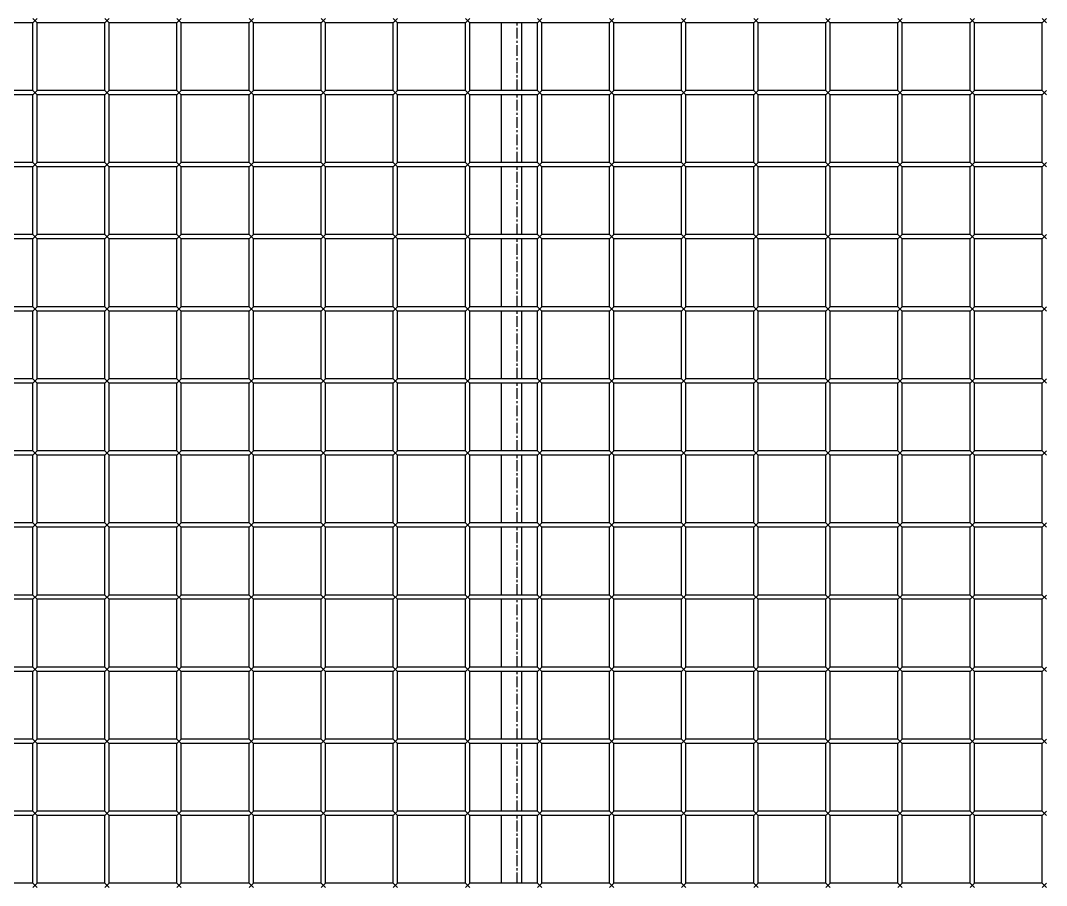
# Model space of a CAD drawing. Header units: millimetres. Extents: x -198529 to 244266, y -64 to 158464.
# Drawn here: x -172044 to -171332, y 109334 to 109934 of the extents above; entities that cross this region are included whole.
import ezdxf

# ---------------------------------------------------------------- set-up
doc = ezdxf.new("R2010")
doc.units = ezdxf.units.MM
doc.linetypes.add('CENTER', pattern=[12, 7.5, -1.5, 1.5, -1.5])
doc.layers.add('0-DCC', color=30, linetype='Continuous')

# ---------------------------------------------------------------- blocks, each defined once
blk = doc.blocks.new('DCC2850x1800(右)')
at = {"color": 0, "linetype": 'Continuous'}
for p, q in [((64142.5, -73306.48), (64139.5, -73303.48)), ((64142.5, -73303.48), (64139.5, -73306.48)), ((64142.5, -73353.48), (64142.5, -73306.48)), ((64142.5, -73306.48), (64189.5, -73306.48)), ((64192.5, -73306.48), (64189.5, -73303.48)), ((64192.5, -73303.48), (64189.5, -73306.48)), ((64189.5, -73353.48), (64189.5, -73306.48)), ((64192.5, -73353.48), (64192.5, -73306.48)), ((64192.5, -73306.48), (64239.5, -73306.48)), ((64242.5, -73306.48), (64239.5, -73303.48)), ((64242.5, -73303.48), (64239.5, -73306.48)), ((64239.5, -73353.48), (64239.5, -73306.48)), ((64242.5, -73353.48), (64242.5, -73306.48)), ((64242.5, -73306.48), (64289.5, -73306.48)), ((64292.5, -73306.48), (64289.5, -73303.48)), ((64292.5, -73303.48), (64289.5, -73306.48)), ((64289.5, -73353.48), (64289.5, -73306.48)), ((64292.5, -73353.48), (64292.5, -73306.48)), ((64292.5, -73306.48), (64339.5, -73306.48)), ((64342.5, -73306.48), (64339.5, -73303.48)), ((64342.5, -73303.48), (64339.5, -73306.48)), ((64339.5, -73353.48), (64339.5, -73306.48)), ((64342.5, -73353.48), (64342.5, -73306.48)), ((64342.5, -73306.48), (64389.5, -73306.48)), ((64392.5, -73306.48), (64389.5, -73303.48)), ((64392.5, -73303.48), (64389.5, -73306.48)), ((64389.5, -73353.48), (64389.5, -73306.48)), ((64392.5, -73353.48), (64392.5, -73306.48)), ((64392.5, -73306.48), (64439.5, -73306.48)), ((64442.5, -73306.48), (64439.5, -73303.48)), ((64442.5, -73303.48), (64439.5, -73306.48)), ((64439.5, -73353.48), (64439.5, -73306.48)), ((64442.5, -73353.48), (64442.5, -73306.48)), ((64442.5, -73306.48), (64489.5, -73306.48)), ((64492.5, -73306.48), (64489.5, -73303.48)), ((64492.5, -73303.48), (64489.5, -73306.48)), ((64489.5, -73353.48), (64489.5, -73306.48)), ((64492.5, -73353.48), (64492.5, -73306.48)), ((64492.5, -73306.48), (64539.5, -73306.48)), ((64503.5, -73306.48), (64503.5, -73353.48)), ((64517.5, -73353.48), (64517.5, -73306.48)), ((64542.5, -73306.48), (64539.5, -73303.48)), ((64542.5, -73303.48), (64539.5, -73306.48)), ((64539.5, -73353.48), (64539.5, -73306.48)), ((64542.5, -73353.48), (64542.5, -73306.48)), ((64542.5, -73306.48), (64589.5, -73306.48)), ((64592.5, -73306.48), (64589.5, -73303.48)), ((64592.5, -73303.48), (64589.5, -73306.48)), ((64589.5, -73353.48), (64589.5, -73306.48)), ((64592.5, -73353.48), (64592.5, -73306.48)), ((64592.5, -73306.48), (64639.5, -73306.48)), ((64642.5, -73306.48), (64639.5, -73303.48)), ((64642.5, -73303.48), (64639.5, -73306.48)), ((64639.5, -73353.48), (64639.5, -73306.48)), ((64642.5, -73353.48), (64642.5, -73306.48)), ((64642.5, -73306.48), (64689.5, -73306.48)), ((64692.5, -73306.48), (64689.5, -73303.48)), ((64692.5, -73303.48), (64689.5, -73306.48)), ((64689.5, -73353.48), (64689.5, -73306.48)), ((64692.5, -73353.48), (64692.5, -73306.48)), ((64692.5, -73306.48), (64739.5, -73306.48)), ((64742.5, -73306.48), (64739.5, -73303.48)), ((64742.5, -73303.48), (64739.5, -73306.48)), ((64739.5, -73353.48), (64739.5, -73306.48)), ((64742.5, -73353.48), (64742.5, -73306.48)), ((64742.5, -73306.48), (64789.5, -73306.48)), ((64792.5, -73306.48), (64789.5, -73303.48)), ((64792.5, -73303.48), (64789.5, -73306.48)), ((64789.5, -73353.48), (64789.5, -73306.48)), ((64792.5, -73353.48), (64792.5, -73306.48)), ((64792.5, -73306.48), (64839.5, -73306.48)), ((64842.5, -73306.48), (64839.5, -73303.48)), ((64842.5, -73303.48), (64839.5, -73306.48)), ((64839.5, -73353.48), (64839.5, -73306.48)), ((64842.5, -73353.48), (64842.5, -73306.48)), ((64842.5, -73306.48), (64889.5, -73306.48)), ((64142.5, -73356.48), (64139.5, -73353.48)), ((64142.5, -73353.48), (64139.5, -73356.48)), ((64142.5, -73353.48), (64189.5, -73353.48)), ((64142.5, -73403.48), (64142.5, -73356.48)), ((64142.5, -73356.48), (64189.5, -73356.48)), ((64192.5, -73353.48), (64189.5, -73356.48)), ((64192.5, -73356.48), (64189.5, -73353.48)), ((64189.5, -73403.48), (64189.5, -73356.48)), ((64192.5, -73353.48), (64239.5, -73353.48)), ((64192.5, -73403.48), (64192.5, -73356.48)), ((64192.5, -73356.48), (64239.5, -73356.48)), ((64242.5, -73356.48), (64239.5, -73353.48)), ((64242.5, -73353.48), (64239.5, -73356.48)), ((64239.5, -73403.48), (64239.5, -73356.48)), ((64242.5, -73353.48), (64289.5, -73353.48)), ((64242.5, -73403.48), (64242.5, -73356.48)), ((64242.5, -73356.48), (64289.5, -73356.48)), ((64292.5, -73356.48), (64289.5, -73353.48)), ((64292.5, -73353.48), (64289.5, -73356.48)), ((64289.5, -73403.48), (64289.5, -73356.48)), ((64292.5, -73353.48), (64339.5, -73353.48)), ((64292.5, -73403.48), (64292.5, -73356.48)), ((64292.5, -73356.48), (64339.5, -73356.48)), ((64342.5, -73356.48), (64339.5, -73353.48)), ((64342.5, -73353.48), (64339.5, -73356.48)), ((64339.5, -73403.48), (64339.5, -73356.48)), ((64342.5, -73353.48), (64389.5, -73353.48)), ((64342.5, -73403.48), (64342.5, -73356.48)), ((64342.5, -73356.48), (64389.5, -73356.48)), ((64392.5, -73353.48), (64389.5, -73356.48)), ((64392.5, -73356.48), (64389.5, -73353.48)), ((64389.5, -73403.48), (64389.5, -73356.48)), ((64392.5, -73353.48), (64439.5, -73353.48)), ((64392.5, -73403.48), (64392.5, -73356.48)), ((64392.5, -73356.48), (64439.5, -73356.48)), ((64442.5, -73356.48), (64439.5, -73353.48)), ((64442.5, -73353.48), (64439.5, -73356.48)), ((64439.5, -73403.48), (64439.5, -73356.48)), ((64442.5, -73353.48), (64489.5, -73353.48)), ((64442.5, -73403.48), (64442.5, -73356.48)), ((64442.5, -73356.48), (64489.5, -73356.48)), ((64492.5, -73356.48), (64489.5, -73353.48)), ((64492.5, -73353.48), (64489.5, -73356.48)), ((64489.5, -73403.48), (64489.5, -73356.48)), ((64492.5, -73353.48), (64539.5, -73353.48)), ((64492.5, -73403.48), (64492.5, -73356.48)), ((64492.5, -73356.48), (64539.5, -73356.48)), ((64503.5, -73356.48), (64503.5, -73403.48)), ((64517.5, -73403.48), (64517.5, -73356.48)), ((64542.5, -73356.48), (64539.5, -73353.48)), ((64542.5, -73353.48), (64539.5, -73356.48)), ((64539.5, -73403.48), (64539.5, -73356.48)), ((64542.5, -73353.48), (64589.5, -73353.48)), ((64542.5, -73403.48), (64542.5, -73356.48)), ((64542.5, -73356.48), (64589.5, -73356.48)), ((64592.5, -73353.48), (64589.5, -73356.48)), ((64592.5, -73356.48), (64589.5, -73353.48)), ((64589.5, -73403.48), (64589.5, -73356.48)), ((64592.5, -73353.48), (64639.5, -73353.48)), ((64592.5, -73403.48), (64592.5, -73356.48)), ((64592.5, -73356.48), (64639.5, -73356.48)), ((64642.5, -73356.48), (64639.5, -73353.48)), ((64642.5, -73353.48), (64639.5, -73356.48)), ((64639.5, -73403.48), (64639.5, -73356.48)), ((64642.5, -73353.48), (64689.5, -73353.48)), ((64642.5, -73403.48), (64642.5, -73356.48)), ((64642.5, -73356.48), (64689.5, -73356.48)), ((64692.5, -73356.48), (64689.5, -73353.48)), ((64692.5, -73353.48), (64689.5, -73356.48)), ((64689.5, -73403.48), (64689.5, -73356.48)), ((64692.5, -73353.48), (64739.5, -73353.48)), ((64692.5, -73403.48), (64692.5, -73356.48)), ((64692.5, -73356.48), (64739.5, -73356.48)), ((64742.5, -73356.48), (64739.5, -73353.48)), ((64742.5, -73353.48), (64739.5, -73356.48)), ((64739.5, -73403.48), (64739.5, -73356.48)), ((64742.5, -73353.48), (64789.5, -73353.48)), ((64742.5, -73403.48), (64742.5, -73356.48)), ((64742.5, -73356.48), (64789.5, -73356.48)), ((64792.5, -73353.48), (64789.5, -73356.48)), ((64792.5, -73356.48), (64789.5, -73353.48)), ((64789.5, -73403.48), (64789.5, -73356.48)), ((64792.5, -73353.48), (64839.5, -73353.48)), ((64792.5, -73403.48), (64792.5, -73356.48)), ((64792.5, -73356.48), (64839.5, -73356.48)), ((64842.5, -73356.48), (64839.5, -73353.48)), ((64842.5, -73353.48), (64839.5, -73356.48)), ((64839.5, -73403.48), (64839.5, -73356.48)), ((64842.5, -73353.48), (64889.5, -73353.48)), ((64842.5, -73403.48), (64842.5, -73356.48)), ((64842.5, -73356.48), (64889.5, -73356.48)), ((64142.5, -73403.48), (64139.5, -73406.48)), ((64142.5, -73406.48), (64139.5, -73403.48)), ((64142.5, -73403.48), (64189.5, -73403.48)), ((64192.5, -73403.48), (64189.5, -73406.48)), ((64192.5, -73406.48), (64189.5, -73403.48)), ((64192.5, -73403.48), (64239.5, -73403.48)), ((64242.5, -73403.48), (64239.5, -73406.48)), ((64242.5, -73406.48), (64239.5, -73403.48)), ((64242.5, -73403.48), (64289.5, -73403.48)), ((64292.5, -73406.48), (64289.5, -73403.48)), ((64292.5, -73403.48), (64289.5, -73406.48)), ((64292.5, -73403.48), (64339.5, -73403.48)), ((64342.5, -73403.48), (64339.5, -73406.48)), ((64342.5, -73406.48), (64339.5, -73403.48)), ((64342.5, -73403.48), (64389.5, -73403.48)), ((64392.5, -73403.48), (64389.5, -73406.48)), ((64392.5, -73406.48), (64389.5, -73403.48)), ((64392.5, -73403.48), (64439.5, -73403.48)), ((64442.5, -73403.48), (64439.5, -73406.48)), ((64442.5, -73406.48), (64439.5, -73403.48)), ((64442.5, -73403.48), (64489.5, -73403.48)), ((64492.5, -73406.48), (64489.5, -73403.48)), ((64492.5, -73403.48), (64489.5, -73406.48)), ((64492.5, -73403.48), (64539.5, -73403.48)), ((64542.5, -73403.48), (64539.5, -73406.48)), ((64542.5, -73406.48), (64539.5, -73403.48)), ((64542.5, -73403.48), (64589.5, -73403.48)), ((64592.5, -73403.48), (64589.5, -73406.48)), ((64592.5, -73406.48), (64589.5, -73403.48)), ((64592.5, -73403.48), (64639.5, -73403.48)), ((64642.5, -73403.48), (64639.5, -73406.48)), ((64642.5, -73406.48), (64639.5, -73403.48)), ((64642.5, -73403.48), (64689.5, -73403.48)), ((64692.5, -73406.48), (64689.5, -73403.48)), ((64692.5, -73403.48), (64689.5, -73406.48)), ((64692.5, -73403.48), (64739.5, -73403.48)), ((64742.5, -73403.48), (64739.5, -73406.48)), ((64742.5, -73406.48), (64739.5, -73403.48)), ((64742.5, -73403.48), (64789.5, -73403.48)), ((64792.5, -73403.48), (64789.5, -73406.48)), ((64792.5, -73406.48), (64789.5, -73403.48)), ((64792.5, -73403.48), (64839.5, -73403.48)), ((64842.5, -73403.48), (64839.5, -73406.48)), ((64842.5, -73406.48), (64839.5, -73403.48)), ((64842.5, -73403.48), (64889.5, -73403.48)), ((64142.5, -73453.48), (64142.5, -73406.48)), ((64142.5, -73406.48), (64189.5, -73406.48)), ((64189.5, -73453.48), (64189.5, -73406.48)), ((64192.5, -73453.48), (64192.5, -73406.48)), ((64192.5, -73406.48), (64239.5, -73406.48)), ((64239.5, -73453.48), (64239.5, -73406.48)), ((64242.5, -73453.48), (64242.5, -73406.48)), ((64242.5, -73406.48), (64289.5, -73406.48)), ((64289.5, -73453.48), (64289.5, -73406.48)), ((64292.5, -73453.48), (64292.5, -73406.48)), ((64292.5, -73406.48), (64339.5, -73406.48)), ((64339.5, -73453.48), (64339.5, -73406.48)), ((64342.5, -73453.48), (64342.5, -73406.48)), ((64342.5, -73406.48), (64389.5, -73406.48)), ((64389.5, -73453.48), (64389.5, -73406.48)), ((64392.5, -73453.48), (64392.5, -73406.48)), ((64392.5, -73406.48), (64439.5, -73406.48)), ((64439.5, -73453.48), (64439.5, -73406.48)), ((64442.5, -73453.48), (64442.5, -73406.48)), ((64442.5, -73406.48), (64489.5, -73406.48)), ((64489.5, -73453.48), (64489.5, -73406.48)), ((64492.5, -73453.48), (64492.5, -73406.48)), ((64492.5, -73406.48), (64539.5, -73406.48)), ((64503.5, -73406.48), (64503.5, -73453.48)), ((64517.5, -73453.48), (64517.5, -73406.48)), ((64539.5, -73453.48), (64539.5, -73406.48)), ((64542.5, -73453.48), (64542.5, -73406.48)), ((64542.5, -73406.48), (64589.5, -73406.48)), ((64589.5, -73453.48), (64589.5, -73406.48)), ((64592.5, -73453.48), (64592.5, -73406.48)), ((64592.5, -73406.48), (64639.5, -73406.48)), ((64639.5, -73453.48), (64639.5, -73406.48)), ((64642.5, -73453.48), (64642.5, -73406.48)), ((64642.5, -73406.48), (64689.5, -73406.48)), ((64689.5, -73453.48), (64689.5, -73406.48)), ((64692.5, -73453.48), (64692.5, -73406.48)), ((64692.5, -73406.48), (64739.5, -73406.48)), ((64739.5, -73453.48), (64739.5, -73406.48)), ((64742.5, -73453.48), (64742.5, -73406.48)), ((64742.5, -73406.48), (64789.5, -73406.48)), ((64789.5, -73453.48), (64789.5, -73406.48)), ((64792.5, -73453.48), (64792.5, -73406.48)), ((64792.5, -73406.48), (64839.5, -73406.48)), ((64839.5, -73453.48), (64839.5, -73406.48)), ((64842.5, -73453.48), (64842.5, -73406.48)), ((64842.5, -73406.48), (64889.5, -73406.48)), ((64142.5, -73453.48), (64139.5, -73456.48)), ((64142.5, -73456.48), (64139.5, -73453.48)), ((64142.5, -73453.48), (64189.5, -73453.48)), ((64192.5, -73453.48), (64189.5, -73456.48)), ((64192.5, -73456.48), (64189.5, -73453.48)), ((64192.5, -73453.48), (64239.5, -73453.48)), ((64242.5, -73453.48), (64239.5, -73456.48)), ((64242.5, -73456.48), (64239.5, -73453.48)), ((64242.5, -73453.48), (64289.5, -73453.48)), ((64292.5, -73453.48), (64289.5, -73456.48)), ((64292.5, -73456.48), (64289.5, -73453.48)), ((64292.5, -73453.48), (64339.5, -73453.48)), ((64342.5, -73453.48), (64339.5, -73456.48)), ((64342.5, -73456.48), (64339.5, -73453.48)), ((64342.5, -73453.48), (64389.5, -73453.48)), ((64392.5, -73453.48), (64389.5, -73456.48)), ((64392.5, -73456.48), (64389.5, -73453.48)), ((64392.5, -73453.48), (64439.5, -73453.48)), ((64442.5, -73453.48), (64439.5, -73456.48)), ((64442.5, -73456.48), (64439.5, -73453.48)), ((64442.5, -73453.48), (64489.5, -73453.48)), ((64492.5, -73453.48), (64489.5, -73456.48)), ((64492.5, -73456.48), (64489.5, -73453.48)), ((64492.5, -73453.48), (64539.5, -73453.48)), ((64542.5, -73453.48), (64539.5, -73456.48)), ((64542.5, -73456.48), (64539.5, -73453.48)), ((64542.5, -73453.48), (64589.5, -73453.48)), ((64592.5, -73453.48), (64589.5, -73456.48)), ((64592.5, -73456.48), (64589.5, -73453.48)), ((64592.5, -73453.48), (64639.5, -73453.48)), ((64642.5, -73453.48), (64639.5, -73456.48)), ((64642.5, -73456.48), (64639.5, -73453.48)), ((64642.5, -73453.48), (64689.5, -73453.48)), ((64692.5, -73453.48), (64689.5, -73456.48)), ((64692.5, -73456.48), (64689.5, -73453.48)), ((64692.5, -73453.48), (64739.5, -73453.48)), ((64742.5, -73453.48), (64739.5, -73456.48)), ((64742.5, -73456.48), (64739.5, -73453.48)), ((64742.5, -73453.48), (64789.5, -73453.48)), ((64792.5, -73453.48), (64789.5, -73456.48)), ((64792.5, -73456.48), (64789.5, -73453.48)), ((64792.5, -73453.48), (64839.5, -73453.48)), ((64842.5, -73453.48), (64839.5, -73456.48)), ((64842.5, -73456.48), (64839.5, -73453.48)), ((64842.5, -73453.48), (64889.5, -73453.48)), ((64142.5, -73503.48), (64142.5, -73456.48)), ((64142.5, -73456.48), (64189.5, -73456.48)), ((64189.5, -73503.48), (64189.5, -73456.48)), ((64192.5, -73503.48), (64192.5, -73456.48)), ((64192.5, -73456.48), (64239.5, -73456.48)), ((64239.5, -73503.48), (64239.5, -73456.48)), ((64242.5, -73503.48), (64242.5, -73456.48)), ((64242.5, -73456.48), (64289.5, -73456.48)), ((64289.5, -73503.48), (64289.5, -73456.48)), ((64292.5, -73503.48), (64292.5, -73456.48)), ((64292.5, -73456.48), (64339.5, -73456.48)), ((64339.5, -73503.48), (64339.5, -73456.48)), ((64342.5, -73503.48), (64342.5, -73456.48)), ((64342.5, -73456.48), (64389.5, -73456.48)), ((64389.5, -73503.48), (64389.5, -73456.48)), ((64392.5, -73503.48), (64392.5, -73456.48)), ((64392.5, -73456.48), (64439.5, -73456.48)), ((64439.5, -73503.48), (64439.5, -73456.48)), ((64442.5, -73503.48), (64442.5, -73456.48)), ((64442.5, -73456.48), (64489.5, -73456.48)), ((64489.5, -73503.48), (64489.5, -73456.48)), ((64492.5, -73503.48), (64492.5, -73456.48)), ((64492.5, -73456.48), (64539.5, -73456.48)), ((64503.5, -73456.48), (64503.5, -73503.48)), ((64517.5, -73503.48), (64517.5, -73456.48)), ((64539.5, -73503.48), (64539.5, -73456.48)), ((64542.5, -73503.48), (64542.5, -73456.48)), ((64542.5, -73456.48), (64589.5, -73456.48)), ((64589.5, -73503.48), (64589.5, -73456.48)), ((64592.5, -73503.48), (64592.5, -73456.48)), ((64592.5, -73456.48), (64639.5, -73456.48)), ((64639.5, -73503.48), (64639.5, -73456.48)), ((64642.5, -73503.48), (64642.5, -73456.48)), ((64642.5, -73456.48), (64689.5, -73456.48)), ((64689.5, -73503.48), (64689.5, -73456.48)), ((64692.5, -73503.48), (64692.5, -73456.48)), ((64692.5, -73456.48), (64739.5, -73456.48)), ((64739.5, -73503.48), (64739.5, -73456.48)), ((64742.5, -73503.48), (64742.5, -73456.48)), ((64742.5, -73456.48), (64789.5, -73456.48)), ((64789.5, -73503.48), (64789.5, -73456.48)), ((64792.5, -73503.48), (64792.5, -73456.48)), ((64792.5, -73456.48), (64839.5, -73456.48)), ((64839.5, -73503.48), (64839.5, -73456.48)), ((64842.5, -73503.48), (64842.5, -73456.48)), ((64842.5, -73456.48), (64889.5, -73456.48)), ((64142.5, -73503.48), (64139.5, -73506.48)), ((64142.5, -73506.48), (64139.5, -73503.48)), ((64142.5, -73503.48), (64189.5, -73503.48)), ((64192.5, -73503.48), (64189.5, -73506.48)), ((64192.5, -73506.48), (64189.5, -73503.48)), ((64192.5, -73503.48), (64239.5, -73503.48)), ((64242.5, -73503.48), (64239.5, -73506.48)), ((64242.5, -73506.48), (64239.5, -73503.48)), ((64242.5, -73503.48), (64289.5, -73503.48)), ((64292.5, -73503.48), (64289.5, -73506.48)), ((64292.5, -73506.48), (64289.5, -73503.48)), ((64292.5, -73503.48), (64339.5, -73503.48)), ((64342.5, -73503.48), (64339.5, -73506.48)), ((64342.5, -73506.48), (64339.5, -73503.48)), ((64342.5, -73503.48), (64389.5, -73503.48)), ((64392.5, -73503.48), (64389.5, -73506.48)), ((64392.5, -73506.48), (64389.5, -73503.48)), ((64392.5, -73503.48), (64439.5, -73503.48)), ((64442.5, -73503.48), (64439.5, -73506.48)), ((64442.5, -73506.48), (64439.5, -73503.48)), ((64442.5, -73503.48), (64489.5, -73503.48)), ((64492.5, -73503.48), (64489.5, -73506.48)), ((64492.5, -73506.48), (64489.5, -73503.48)), ((64492.5, -73503.48), (64539.5, -73503.48)), ((64542.5, -73503.48), (64539.5, -73506.48)), ((64542.5, -73506.48), (64539.5, -73503.48)), ((64542.5, -73503.48), (64589.5, -73503.48)), ((64592.5, -73503.48), (64589.5, -73506.48)), ((64592.5, -73506.48), (64589.5, -73503.48)), ((64592.5, -73503.48), (64639.5, -73503.48)), ((64642.5, -73503.48), (64639.5, -73506.48)), ((64642.5, -73506.48), (64639.5, -73503.48)), ((64642.5, -73503.48), (64689.5, -73503.48)), ((64692.5, -73503.48), (64689.5, -73506.48)), ((64692.5, -73506.48), (64689.5, -73503.48)), ((64692.5, -73503.48), (64739.5, -73503.48)), ((64742.5, -73503.48), (64739.5, -73506.48)), ((64742.5, -73506.48), (64739.5, -73503.48)), ((64742.5, -73503.48), (64789.5, -73503.48)), ((64792.5, -73503.48), (64789.5, -73506.48)), ((64792.5, -73506.48), (64789.5, -73503.48)), ((64792.5, -73503.48), (64839.5, -73503.48)), ((64842.5, -73503.48), (64839.5, -73506.48)), ((64842.5, -73506.48), (64839.5, -73503.48)), ((64842.5, -73503.48), (64889.5, -73503.48)), ((64142.5, -73553.48), (64142.5, -73506.48)), ((64142.5, -73506.48), (64189.5, -73506.48)), ((64189.5, -73553.48), (64189.5, -73506.48)), ((64192.5, -73553.48), (64192.5, -73506.48)), ((64192.5, -73506.48), (64239.5, -73506.48)), ((64239.5, -73553.48), (64239.5, -73506.48)), ((64242.5, -73553.48), (64242.5, -73506.48)), ((64242.5, -73506.48), (64289.5, -73506.48)), ((64289.5, -73553.48), (64289.5, -73506.48)), ((64292.5, -73553.48), (64292.5, -73506.48)), ((64292.5, -73506.48), (64339.5, -73506.48)), ((64339.5, -73553.48), (64339.5, -73506.48)), ((64342.5, -73553.48), (64342.5, -73506.48)), ((64342.5, -73506.48), (64389.5, -73506.48)), ((64389.5, -73553.48), (64389.5, -73506.48)), ((64392.5, -73553.48), (64392.5, -73506.48)), ((64392.5, -73506.48), (64439.5, -73506.48)), ((64439.5, -73553.48), (64439.5, -73506.48)), ((64442.5, -73553.48), (64442.5, -73506.48)), ((64442.5, -73506.48), (64489.5, -73506.48)), ((64489.5, -73553.48), (64489.5, -73506.48)), ((64492.5, -73553.48), (64492.5, -73506.48)), ((64492.5, -73506.48), (64539.5, -73506.48)), ((64503.5, -73506.48), (64503.5, -73553.48)), ((64517.5, -73553.48), (64517.5, -73506.48)), ((64539.5, -73553.48), (64539.5, -73506.48)), ((64542.5, -73553.48), (64542.5, -73506.48)), ((64542.5, -73506.48), (64589.5, -73506.48)), ((64589.5, -73553.48), (64589.5, -73506.48)), ((64592.5, -73553.48), (64592.5, -73506.48)), ((64592.5, -73506.48), (64639.5, -73506.48)), ((64639.5, -73553.48), (64639.5, -73506.48)), ((64642.5, -73553.48), (64642.5, -73506.48)), ((64642.5, -73506.48), (64689.5, -73506.48)), ((64689.5, -73553.48), (64689.5, -73506.48)), ((64692.5, -73553.48), (64692.5, -73506.48)), ((64692.5, -73506.48), (64739.5, -73506.48)), ((64739.5, -73553.48), (64739.5, -73506.48)), ((64742.5, -73553.48), (64742.5, -73506.48)), ((64742.5, -73506.48), (64789.5, -73506.48)), ((64789.5, -73553.48), (64789.5, -73506.48)), ((64792.5, -73553.48), (64792.5, -73506.48)), ((64792.5, -73506.48), (64839.5, -73506.48)), ((64839.5, -73553.48), (64839.5, -73506.48)), ((64842.5, -73553.48), (64842.5, -73506.48)), ((64842.5, -73506.48), (64889.5, -73506.48)), ((64142.5, -73553.48), (64139.5, -73556.48)), ((64142.5, -73556.48), (64139.5, -73553.48)), ((64142.5, -73553.48), (64189.5, -73553.48)), ((64192.5, -73553.48), (64189.5, -73556.48)), ((64192.5, -73556.48), (64189.5, -73553.48)), ((64192.5, -73553.48), (64239.5, -73553.48)), ((64242.5, -73553.48), (64239.5, -73556.48)), ((64242.5, -73556.48), (64239.5, -73553.48)), ((64242.5, -73553.48), (64289.5, -73553.48)), ((64292.5, -73553.48), (64289.5, -73556.48)), ((64292.5, -73556.48), (64289.5, -73553.48)), ((64292.5, -73553.48), (64339.5, -73553.48)), ((64342.5, -73553.48), (64339.5, -73556.48)), ((64342.5, -73556.48), (64339.5, -73553.48)), ((64342.5, -73553.48), (64389.5, -73553.48)), ((64392.5, -73553.48), (64389.5, -73556.48)), ((64392.5, -73556.48), (64389.5, -73553.48)), ((64392.5, -73553.48), (64439.5, -73553.48)), ((64442.5, -73553.48), (64439.5, -73556.48)), ((64442.5, -73556.48), (64439.5, -73553.48)), ((64442.5, -73553.48), (64489.5, -73553.48)), ((64492.5, -73553.48), (64489.5, -73556.48)), ((64492.5, -73556.48), (64489.5, -73553.48)), ((64492.5, -73553.48), (64539.5, -73553.48)), ((64542.5, -73553.48), (64539.5, -73556.48)), ((64542.5, -73556.48), (64539.5, -73553.48)), ((64542.5, -73553.48), (64589.5, -73553.48)), ((64592.5, -73553.48), (64589.5, -73556.48)), ((64592.5, -73556.48), (64589.5, -73553.48)), ((64592.5, -73553.48), (64639.5, -73553.48)), ((64642.5, -73553.48), (64639.5, -73556.48)), ((64642.5, -73556.48), (64639.5, -73553.48)), ((64642.5, -73553.48), (64689.5, -73553.48)), ((64692.5, -73553.48), (64689.5, -73556.48)), ((64692.5, -73556.48), (64689.5, -73553.48)), ((64692.5, -73553.48), (64739.5, -73553.48)), ((64742.5, -73553.48), (64739.5, -73556.48)), ((64742.5, -73556.48), (64739.5, -73553.48)), ((64742.5, -73553.48), (64789.5, -73553.48)), ((64792.5, -73553.48), (64789.5, -73556.48)), ((64792.5, -73556.48), (64789.5, -73553.48)), ((64792.5, -73553.48), (64839.5, -73553.48)), ((64842.5, -73553.48), (64839.5, -73556.48)), ((64842.5, -73556.48), (64839.5, -73553.48)), ((64842.5, -73553.48), (64889.5, -73553.48)), ((64142.5, -73603.48), (64142.5, -73556.48)), ((64142.5, -73556.48), (64189.5, -73556.48)), ((64189.5, -73603.48), (64189.5, -73556.48)), ((64192.5, -73603.48), (64192.5, -73556.48)), ((64192.5, -73556.48), (64239.5, -73556.48)), ((64239.5, -73603.48), (64239.5, -73556.48)), ((64242.5, -73603.48), (64242.5, -73556.48)), ((64242.5, -73556.48), (64289.5, -73556.48)), ((64289.5, -73603.48), (64289.5, -73556.48)), ((64292.5, -73603.48), (64292.5, -73556.48)), ((64292.5, -73556.48), (64339.5, -73556.48)), ((64339.5, -73603.48), (64339.5, -73556.48)), ((64342.5, -73603.48), (64342.5, -73556.48)), ((64342.5, -73556.48), (64389.5, -73556.48)), ((64389.5, -73603.48), (64389.5, -73556.48)), ((64392.5, -73603.48), (64392.5, -73556.48)), ((64392.5, -73556.48), (64439.5, -73556.48)), ((64439.5, -73603.48), (64439.5, -73556.48)), ((64442.5, -73603.48), (64442.5, -73556.48)), ((64442.5, -73556.48), (64489.5, -73556.48)), ((64489.5, -73603.48), (64489.5, -73556.48)), ((64492.5, -73603.48), (64492.5, -73556.48)), ((64492.5, -73556.48), (64539.5, -73556.48)), ((64503.5, -73556.48), (64503.5, -73603.48)), ((64517.5, -73603.48), (64517.5, -73556.48)), ((64539.5, -73603.48), (64539.5, -73556.48)), ((64542.5, -73603.48), (64542.5, -73556.48)), ((64542.5, -73556.48), (64589.5, -73556.48)), ((64589.5, -73603.48), (64589.5, -73556.48)), ((64592.5, -73603.48), (64592.5, -73556.48)), ((64592.5, -73556.48), (64639.5, -73556.48)), ((64639.5, -73603.48), (64639.5, -73556.48)), ((64642.5, -73603.48), (64642.5, -73556.48)), ((64642.5, -73556.48), (64689.5, -73556.48)), ((64689.5, -73603.48), (64689.5, -73556.48)), ((64692.5, -73603.48), (64692.5, -73556.48)), ((64692.5, -73556.48), (64739.5, -73556.48)), ((64739.5, -73603.48), (64739.5, -73556.48)), ((64742.5, -73603.48), (64742.5, -73556.48)), ((64742.5, -73556.48), (64789.5, -73556.48)), ((64789.5, -73603.48), (64789.5, -73556.48)), ((64792.5, -73603.48), (64792.5, -73556.48)), ((64792.5, -73556.48), (64839.5, -73556.48)), ((64839.5, -73603.48), (64839.5, -73556.48)), ((64842.5, -73603.48), (64842.5, -73556.48)), ((64842.5, -73556.48), (64889.5, -73556.48)), ((64142.5, -73603.48), (64139.5, -73606.48)), ((64142.5, -73606.48), (64139.5, -73603.48)), ((64142.5, -73603.48), (64189.5, -73603.48)), ((64192.5, -73603.48), (64189.5, -73606.48)), ((64192.5, -73606.48), (64189.5, -73603.48)), ((64192.5, -73603.48), (64239.5, -73603.48)), ((64242.5, -73603.48), (64239.5, -73606.48)), ((64242.5, -73606.48), (64239.5, -73603.48)), ((64242.5, -73603.48), (64289.5, -73603.48)), ((64292.5, -73603.48), (64289.5, -73606.48)), ((64292.5, -73606.48), (64289.5, -73603.48)), ((64292.5, -73603.48), (64339.5, -73603.48)), ((64342.5, -73603.48), (64339.5, -73606.48)), ((64342.5, -73606.48), (64339.5, -73603.48)), ((64342.5, -73603.48), (64389.5, -73603.48)), ((64392.5, -73603.48), (64389.5, -73606.48)), ((64392.5, -73606.48), (64389.5, -73603.48)), ((64392.5, -73603.48), (64439.5, -73603.48)), ((64442.5, -73603.48), (64439.5, -73606.48)), ((64442.5, -73606.48), (64439.5, -73603.48)), ((64442.5, -73603.48), (64489.5, -73603.48)), ((64492.5, -73603.48), (64489.5, -73606.48)), ((64492.5, -73606.48), (64489.5, -73603.48)), ((64492.5, -73603.48), (64539.5, -73603.48)), ((64542.5, -73603.48), (64539.5, -73606.48)), ((64542.5, -73606.48), (64539.5, -73603.48)), ((64542.5, -73603.48), (64589.5, -73603.48)), ((64592.5, -73603.48), (64589.5, -73606.48)), ((64592.5, -73606.48), (64589.5, -73603.48)), ((64592.5, -73603.48), (64639.5, -73603.48)), ((64642.5, -73603.48), (64639.5, -73606.48)), ((64642.5, -73606.48), (64639.5, -73603.48)), ((64642.5, -73603.48), (64689.5, -73603.48)), ((64692.5, -73603.48), (64689.5, -73606.48)), ((64692.5, -73606.48), (64689.5, -73603.48)), ((64692.5, -73603.48), (64739.5, -73603.48)), ((64742.5, -73603.48), (64739.5, -73606.48)), ((64742.5, -73606.48), (64739.5, -73603.48)), ((64742.5, -73603.48), (64789.5, -73603.48)), ((64792.5, -73603.48), (64789.5, -73606.48)), ((64792.5, -73606.48), (64789.5, -73603.48)), ((64792.5, -73603.48), (64839.5, -73603.48)), ((64842.5, -73603.48), (64839.5, -73606.48)), ((64842.5, -73606.48), (64839.5, -73603.48)), ((64842.5, -73603.48), (64889.5, -73603.48)), ((64142.5, -73606.48), (64189.5, -73606.48)), ((64142.5, -73653.48), (64142.5, -73606.48)), ((64189.5, -73653.48), (64189.5, -73606.48)), ((64192.5, -73606.48), (64239.5, -73606.48)), ((64192.5, -73653.48), (64192.5, -73606.48)), ((64239.5, -73653.48), (64239.5, -73606.48)), ((64242.5, -73606.48), (64289.5, -73606.48)), ((64242.5, -73653.48), (64242.5, -73606.48)), ((64289.5, -73653.48), (64289.5, -73606.48)), ((64292.5, -73653.48), (64292.5, -73606.48)), ((64292.5, -73606.48), (64339.5, -73606.48)), ((64339.5, -73653.48), (64339.5, -73606.48)), ((64342.5, -73653.48), (64342.5, -73606.48)), ((64342.5, -73606.48), (64389.5, -73606.48)), ((64389.5, -73653.48), (64389.5, -73606.48)), ((64392.5, -73653.48), (64392.5, -73606.48)), ((64392.5, -73606.48), (64439.5, -73606.48)), ((64439.5, -73653.48), (64439.5, -73606.48)), ((64442.5, -73653.48), (64442.5, -73606.48)), ((64442.5, -73606.48), (64489.5, -73606.48)), ((64489.5, -73653.48), (64489.5, -73606.48)), ((64492.5, -73653.48), (64492.5, -73606.48)), ((64492.5, -73606.48), (64539.5, -73606.48)), ((64503.5, -73606.48), (64503.5, -73653.48)), ((64517.5, -73653.48), (64517.5, -73606.48)), ((64539.5, -73653.48), (64539.5, -73606.48)), ((64542.5, -73653.48), (64542.5, -73606.48)), ((64542.5, -73606.48), (64589.5, -73606.48)), ((64589.5, -73653.48), (64589.5, -73606.48)), ((64592.5, -73653.48), (64592.5, -73606.48)), ((64592.5, -73606.48), (64639.5, -73606.48)), ((64639.5, -73653.48), (64639.5, -73606.48)), ((64642.5, -73653.48), (64642.5, -73606.48)), ((64642.5, -73606.48), (64689.5, -73606.48)), ((64689.5, -73653.48), (64689.5, -73606.48)), ((64692.5, -73653.48), (64692.5, -73606.48)), ((64692.5, -73606.48), (64739.5, -73606.48)), ((64739.5, -73653.48), (64739.5, -73606.48)), ((64742.5, -73653.48), (64742.5, -73606.48)), ((64742.5, -73606.48), (64789.5, -73606.48)), ((64789.5, -73653.48), (64789.5, -73606.48)), ((64792.5, -73653.48), (64792.5, -73606.48)), ((64792.5, -73606.48), (64839.5, -73606.48)), ((64839.5, -73653.48), (64839.5, -73606.48)), ((64842.5, -73653.48), (64842.5, -73606.48)), ((64842.5, -73606.48), (64889.5, -73606.48)), ((64142.5, -73653.48), (64139.5, -73656.48)), ((64142.5, -73656.48), (64139.5, -73653.48)), ((64142.5, -73653.48), (64189.5, -73653.48)), ((64192.5, -73653.48), (64189.5, -73656.48)), ((64192.5, -73656.48), (64189.5, -73653.48)), ((64192.5, -73653.48), (64239.5, -73653.48)), ((64242.5, -73653.48), (64239.5, -73656.48)), ((64242.5, -73656.48), (64239.5, -73653.48)), ((64242.5, -73653.48), (64289.5, -73653.48)), ((64292.5, -73653.48), (64289.5, -73656.48)), ((64292.5, -73656.48), (64289.5, -73653.48)), ((64292.5, -73653.48), (64339.5, -73653.48)), ((64342.5, -73653.48), (64339.5, -73656.48)), ((64342.5, -73656.48), (64339.5, -73653.48)), ((64342.5, -73653.48), (64389.5, -73653.48)), ((64392.5, -73653.48), (64389.5, -73656.48)), ((64392.5, -73656.48), (64389.5, -73653.48)), ((64392.5, -73653.48), (64439.5, -73653.48)), ((64442.5, -73653.48), (64439.5, -73656.48)), ((64442.5, -73656.48), (64439.5, -73653.48)), ((64442.5, -73653.48), (64489.5, -73653.48)), ((64492.5, -73653.48), (64489.5, -73656.48)), ((64492.5, -73656.48), (64489.5, -73653.48)), ((64492.5, -73653.48), (64539.5, -73653.48)), ((64542.5, -73653.48), (64539.5, -73656.48)), ((64542.5, -73656.48), (64539.5, -73653.48)), ((64542.5, -73653.48), (64589.5, -73653.48)), ((64592.5, -73653.48), (64589.5, -73656.48)), ((64592.5, -73656.48), (64589.5, -73653.48)), ((64592.5, -73653.48), (64639.5, -73653.48)), ((64642.5, -73653.48), (64639.5, -73656.48)), ((64642.5, -73656.48), (64639.5, -73653.48)), ((64642.5, -73653.48), (64689.5, -73653.48)), ((64692.5, -73653.48), (64689.5, -73656.48)), ((64692.5, -73656.48), (64689.5, -73653.48)), ((64692.5, -73653.48), (64739.5, -73653.48)), ((64742.5, -73653.48), (64739.5, -73656.48)), ((64742.5, -73656.48), (64739.5, -73653.48)), ((64742.5, -73653.48), (64789.5, -73653.48)), ((64792.5, -73653.48), (64789.5, -73656.48)), ((64792.5, -73656.48), (64789.5, -73653.48)), ((64792.5, -73653.48), (64839.5, -73653.48)), ((64842.5, -73653.48), (64839.5, -73656.48)), ((64842.5, -73656.48), (64839.5, -73653.48)), ((64842.5, -73653.48), (64889.5, -73653.48)), ((64142.5, -73656.48), (64189.5, -73656.48)), ((64142.5, -73703.48), (64142.5, -73656.48)), ((64189.5, -73703.48), (64189.5, -73656.48)), ((64192.5, -73656.48), (64239.5, -73656.48)), ((64192.5, -73703.48), (64192.5, -73656.48)), ((64239.5, -73703.48), (64239.5, -73656.48)), ((64242.5, -73656.48), (64289.5, -73656.48)), ((64242.5, -73703.48), (64242.5, -73656.48)), ((64289.5, -73703.48), (64289.5, -73656.48)), ((64292.5, -73703.48), (64292.5, -73656.48)), ((64292.5, -73656.48), (64339.5, -73656.48)), ((64339.5, -73703.48), (64339.5, -73656.48)), ((64342.5, -73703.48), (64342.5, -73656.48)), ((64342.5, -73656.48), (64389.5, -73656.48)), ((64389.5, -73703.48), (64389.5, -73656.48)), ((64392.5, -73703.48), (64392.5, -73656.48)), ((64392.5, -73656.48), (64439.5, -73656.48)), ((64439.5, -73703.48), (64439.5, -73656.48)), ((64442.5, -73703.48), (64442.5, -73656.48)), ((64442.5, -73656.48), (64489.5, -73656.48)), ((64489.5, -73703.48), (64489.5, -73656.48)), ((64492.5, -73703.48), (64492.5, -73656.48)), ((64492.5, -73656.48), (64539.5, -73656.48)), ((64503.5, -73656.48), (64503.5, -73703.48)), ((64517.5, -73703.48), (64517.5, -73656.48)), ((64539.5, -73703.48), (64539.5, -73656.48)), ((64542.5, -73703.48), (64542.5, -73656.48)), ((64542.5, -73656.48), (64589.5, -73656.48)), ((64589.5, -73703.48), (64589.5, -73656.48)), ((64592.5, -73703.48), (64592.5, -73656.48)), ((64592.5, -73656.48), (64639.5, -73656.48)), ((64639.5, -73703.48), (64639.5, -73656.48)), ((64642.5, -73703.48), (64642.5, -73656.48)), ((64642.5, -73656.48), (64689.5, -73656.48)), ((64689.5, -73703.48), (64689.5, -73656.48)), ((64692.5, -73703.48), (64692.5, -73656.48)), ((64692.5, -73656.48), (64739.5, -73656.48)), ((64739.5, -73703.48), (64739.5, -73656.48)), ((64742.5, -73703.48), (64742.5, -73656.48)), ((64742.5, -73656.48), (64789.5, -73656.48)), ((64789.5, -73703.48), (64789.5, -73656.48)), ((64792.5, -73703.48), (64792.5, -73656.48)), ((64792.5, -73656.48), (64839.5, -73656.48)), ((64839.5, -73703.48), (64839.5, -73656.48)), ((64842.5, -73703.48), (64842.5, -73656.48)), ((64842.5, -73656.48), (64889.5, -73656.48)), ((64142.5, -73703.48), (64139.5, -73706.48)), ((64142.5, -73706.48), (64139.5, -73703.48)), ((64142.5, -73703.48), (64189.5, -73703.48)), ((64192.5, -73703.48), (64189.5, -73706.48)), ((64192.5, -73706.48), (64189.5, -73703.48)), ((64192.5, -73703.48), (64239.5, -73703.48)), ((64242.5, -73703.48), (64239.5, -73706.48)), ((64242.5, -73706.48), (64239.5, -73703.48)), ((64242.5, -73703.48), (64289.5, -73703.48)), ((64292.5, -73703.48), (64289.5, -73706.48)), ((64292.5, -73706.48), (64289.5, -73703.48)), ((64292.5, -73703.48), (64339.5, -73703.48)), ((64342.5, -73703.48), (64339.5, -73706.48)), ((64342.5, -73706.48), (64339.5, -73703.48)), ((64342.5, -73703.48), (64389.5, -73703.48)), ((64392.5, -73703.48), (64389.5, -73706.48)), ((64392.5, -73706.48), (64389.5, -73703.48)), ((64392.5, -73703.48), (64439.5, -73703.48)), ((64442.5, -73703.48), (64439.5, -73706.48)), ((64442.5, -73706.48), (64439.5, -73703.48)), ((64442.5, -73703.48), (64489.5, -73703.48)), ((64492.5, -73703.48), (64489.5, -73706.48)), ((64492.5, -73706.48), (64489.5, -73703.48)), ((64492.5, -73703.48), (64539.5, -73703.48)), ((64542.5, -73703.48), (64539.5, -73706.48)), ((64542.5, -73706.48), (64539.5, -73703.48)), ((64542.5, -73703.48), (64589.5, -73703.48)), ((64592.5, -73703.48), (64589.5, -73706.48)), ((64592.5, -73706.48), (64589.5, -73703.48)), ((64592.5, -73703.48), (64639.5, -73703.48)), ((64642.5, -73703.48), (64639.5, -73706.48)), ((64642.5, -73706.48), (64639.5, -73703.48)), ((64642.5, -73703.48), (64689.5, -73703.48)), ((64692.5, -73703.48), (64689.5, -73706.48)), ((64692.5, -73706.48), (64689.5, -73703.48)), ((64692.5, -73703.48), (64739.5, -73703.48)), ((64742.5, -73703.48), (64739.5, -73706.48)), ((64742.5, -73706.48), (64739.5, -73703.48)), ((64742.5, -73703.48), (64789.5, -73703.48)), ((64792.5, -73703.48), (64789.5, -73706.48)), ((64792.5, -73706.48), (64789.5, -73703.48)), ((64792.5, -73703.48), (64839.5, -73703.48)), ((64842.5, -73703.48), (64839.5, -73706.48)), ((64842.5, -73706.48), (64839.5, -73703.48)), ((64842.5, -73703.48), (64889.5, -73703.48)), ((64142.5, -73706.48), (64189.5, -73706.48)), ((64142.5, -73753.48), (64142.5, -73706.48)), ((64189.5, -73753.48), (64189.5, -73706.48)), ((64192.5, -73706.48), (64239.5, -73706.48)), ((64192.5, -73753.48), (64192.5, -73706.48)), ((64239.5, -73753.48), (64239.5, -73706.48)), ((64242.5, -73706.48), (64289.5, -73706.48)), ((64242.5, -73753.48), (64242.5, -73706.48)), ((64289.5, -73753.48), (64289.5, -73706.48)), ((64292.5, -73753.48), (64292.5, -73706.48)), ((64292.5, -73706.48), (64339.5, -73706.48)), ((64339.5, -73753.48), (64339.5, -73706.48)), ((64342.5, -73753.48), (64342.5, -73706.48)), ((64342.5, -73706.48), (64389.5, -73706.48)), ((64389.5, -73753.48), (64389.5, -73706.48)), ((64392.5, -73753.48), (64392.5, -73706.48)), ((64392.5, -73706.48), (64439.5, -73706.48)), ((64439.5, -73753.48), (64439.5, -73706.48)), ((64442.5, -73753.48), (64442.5, -73706.48)), ((64442.5, -73706.48), (64489.5, -73706.48)), ((64489.5, -73753.48), (64489.5, -73706.48)), ((64492.5, -73753.48), (64492.5, -73706.48)), ((64492.5, -73706.48), (64539.5, -73706.48)), ((64503.5, -73706.48), (64503.5, -73753.48)), ((64517.5, -73753.48), (64517.5, -73706.48)), ((64539.5, -73753.48), (64539.5, -73706.48)), ((64542.5, -73753.48), (64542.5, -73706.48)), ((64542.5, -73706.48), (64589.5, -73706.48)), ((64589.5, -73753.48), (64589.5, -73706.48)), ((64592.5, -73753.48), (64592.5, -73706.48)), ((64592.5, -73706.48), (64639.5, -73706.48)), ((64639.5, -73753.48), (64639.5, -73706.48)), ((64642.5, -73753.48), (64642.5, -73706.48)), ((64642.5, -73706.48), (64689.5, -73706.48)), ((64689.5, -73753.48), (64689.5, -73706.48)), ((64692.5, -73753.48), (64692.5, -73706.48)), ((64692.5, -73706.48), (64739.5, -73706.48)), ((64739.5, -73753.48), (64739.5, -73706.48)), ((64742.5, -73753.48), (64742.5, -73706.48)), ((64742.5, -73706.48), (64789.5, -73706.48)), ((64789.5, -73753.48), (64789.5, -73706.48)), ((64792.5, -73753.48), (64792.5, -73706.48)), ((64792.5, -73706.48), (64839.5, -73706.48)), ((64839.5, -73753.48), (64839.5, -73706.48)), ((64842.5, -73753.48), (64842.5, -73706.48)), ((64842.5, -73706.48), (64889.5, -73706.48)), ((64142.5, -73753.48), (64139.5, -73756.48)), ((64142.5, -73756.48), (64139.5, -73753.48)), ((64142.5, -73753.48), (64189.5, -73753.48)), ((64192.5, -73753.48), (64189.5, -73756.48)), ((64192.5, -73756.48), (64189.5, -73753.48)), ((64192.5, -73753.48), (64239.5, -73753.48)), ((64242.5, -73753.48), (64239.5, -73756.48)), ((64242.5, -73756.48), (64239.5, -73753.48)), ((64242.5, -73753.48), (64289.5, -73753.48)), ((64292.5, -73753.48), (64289.5, -73756.48)), ((64292.5, -73756.48), (64289.5, -73753.48)), ((64292.5, -73753.48), (64339.5, -73753.48)), ((64342.5, -73753.48), (64339.5, -73756.48)), ((64342.5, -73756.48), (64339.5, -73753.48)), ((64342.5, -73753.48), (64389.5, -73753.48)), ((64392.5, -73753.48), (64389.5, -73756.48)), ((64392.5, -73756.48), (64389.5, -73753.48)), ((64392.5, -73753.48), (64439.5, -73753.48)), ((64442.5, -73753.48), (64439.5, -73756.48)), ((64442.5, -73756.48), (64439.5, -73753.48)), ((64442.5, -73753.48), (64489.5, -73753.48)), ((64492.5, -73753.48), (64489.5, -73756.48)), ((64492.5, -73756.48), (64489.5, -73753.48)), ((64492.5, -73753.48), (64539.5, -73753.48)), ((64542.5, -73753.48), (64539.5, -73756.48)), ((64542.5, -73756.48), (64539.5, -73753.48)), ((64542.5, -73753.48), (64589.5, -73753.48)), ((64592.5, -73753.48), (64589.5, -73756.48)), ((64592.5, -73756.48), (64589.5, -73753.48)), ((64592.5, -73753.48), (64639.5, -73753.48)), ((64642.5, -73753.48), (64639.5, -73756.48)), ((64642.5, -73756.48), (64639.5, -73753.48)), ((64642.5, -73753.48), (64689.5, -73753.48)), ((64692.5, -73753.48), (64689.5, -73756.48)), ((64692.5, -73756.48), (64689.5, -73753.48)), ((64692.5, -73753.48), (64739.5, -73753.48)), ((64742.5, -73753.48), (64739.5, -73756.48)), ((64742.5, -73756.48), (64739.5, -73753.48)), ((64742.5, -73753.48), (64789.5, -73753.48)), ((64792.5, -73753.48), (64789.5, -73756.48)), ((64792.5, -73756.48), (64789.5, -73753.48)), ((64792.5, -73753.48), (64839.5, -73753.48)), ((64842.5, -73753.48), (64839.5, -73756.48)), ((64842.5, -73756.48), (64839.5, -73753.48)), ((64842.5, -73753.48), (64889.5, -73753.48)), ((64142.5, -73756.48), (64189.5, -73756.48)), ((64142.5, -73803.48), (64142.5, -73756.48)), ((64189.5, -73803.48), (64189.5, -73756.48)), ((64192.5, -73756.48), (64239.5, -73756.48)), ((64192.5, -73803.48), (64192.5, -73756.48)), ((64239.5, -73803.48), (64239.5, -73756.48)), ((64242.5, -73756.48), (64289.5, -73756.48)), ((64242.5, -73803.48), (64242.5, -73756.48)), ((64289.5, -73803.48), (64289.5, -73756.48)), ((64292.5, -73756.48), (64339.5, -73756.48)), ((64292.5, -73803.48), (64292.5, -73756.48)), ((64339.5, -73803.48), (64339.5, -73756.48)), ((64342.5, -73756.48), (64389.5, -73756.48)), ((64342.5, -73803.48), (64342.5, -73756.48)), ((64389.5, -73803.48), (64389.5, -73756.48)), ((64392.5, -73756.48), (64439.5, -73756.48)), ((64392.5, -73803.48), (64392.5, -73756.48)), ((64439.5, -73803.48), (64439.5, -73756.48)), ((64442.5, -73803.48), (64442.5, -73756.48)), ((64442.5, -73756.48), (64489.5, -73756.48)), ((64489.5, -73803.48), (64489.5, -73756.48)), ((64492.5, -73803.48), (64492.5, -73756.48)), ((64492.5, -73756.48), (64539.5, -73756.48)), ((64503.5, -73756.48), (64503.5, -73803.48)), ((64517.5, -73803.48), (64517.5, -73756.48)), ((64539.5, -73803.48), (64539.5, -73756.48)), ((64542.5, -73803.48), (64542.5, -73756.48)), ((64542.5, -73756.48), (64589.5, -73756.48)), ((64589.5, -73803.48), (64589.5, -73756.48)), ((64592.5, -73803.48), (64592.5, -73756.48)), ((64592.5, -73756.48), (64639.5, -73756.48)), ((64639.5, -73803.48), (64639.5, -73756.48)), ((64642.5, -73803.48), (64642.5, -73756.48)), ((64642.5, -73756.48), (64689.5, -73756.48)), ((64689.5, -73803.48), (64689.5, -73756.48)), ((64692.5, -73803.48), (64692.5, -73756.48)), ((64692.5, -73756.48), (64739.5, -73756.48)), ((64739.5, -73803.48), (64739.5, -73756.48)), ((64742.5, -73803.48), (64742.5, -73756.48)), ((64742.5, -73756.48), (64789.5, -73756.48)), ((64789.5, -73803.48), (64789.5, -73756.48)), ((64792.5, -73803.48), (64792.5, -73756.48)), ((64792.5, -73756.48), (64839.5, -73756.48)), ((64839.5, -73803.48), (64839.5, -73756.48)), ((64842.5, -73803.48), (64842.5, -73756.48)), ((64842.5, -73756.48), (64889.5, -73756.48)), ((64142.5, -73803.48), (64139.5, -73806.48)), ((64142.5, -73806.48), (64139.5, -73803.48)), ((64142.5, -73803.48), (64189.5, -73803.48)), ((64192.5, -73803.48), (64189.5, -73806.48)), ((64192.5, -73806.48), (64189.5, -73803.48)), ((64192.5, -73803.48), (64239.5, -73803.48)), ((64242.5, -73803.48), (64239.5, -73806.48)), ((64242.5, -73806.48), (64239.5, -73803.48)), ((64242.5, -73803.48), (64289.5, -73803.48)), ((64292.5, -73803.48), (64289.5, -73806.48)), ((64292.5, -73806.48), (64289.5, -73803.48)), ((64292.5, -73803.48), (64339.5, -73803.48)), ((64342.5, -73803.48), (64339.5, -73806.48)), ((64342.5, -73806.48), (64339.5, -73803.48)), ((64342.5, -73803.48), (64389.5, -73803.48)), ((64392.5, -73803.48), (64389.5, -73806.48)), ((64392.5, -73806.48), (64389.5, -73803.48)), ((64392.5, -73803.48), (64439.5, -73803.48)), ((64442.5, -73803.48), (64439.5, -73806.48)), ((64442.5, -73806.48), (64439.5, -73803.48)), ((64442.5, -73803.48), (64489.5, -73803.48)), ((64492.5, -73803.48), (64489.5, -73806.48)), ((64492.5, -73806.48), (64489.5, -73803.48)), ((64492.5, -73803.48), (64539.5, -73803.48)), ((64542.5, -73803.48), (64539.5, -73806.48)), ((64542.5, -73806.48), (64539.5, -73803.48)), ((64542.5, -73803.48), (64589.5, -73803.48)), ((64592.5, -73803.48), (64589.5, -73806.48)), ((64592.5, -73806.48), (64589.5, -73803.48)), ((64592.5, -73803.48), (64639.5, -73803.48)), ((64642.5, -73803.48), (64639.5, -73806.48)), ((64642.5, -73806.48), (64639.5, -73803.48)), ((64642.5, -73803.48), (64689.5, -73803.48)), ((64692.5, -73803.48), (64689.5, -73806.48)), ((64692.5, -73806.48), (64689.5, -73803.48)), ((64692.5, -73803.48), (64739.5, -73803.48)), ((64742.5, -73803.48), (64739.5, -73806.48)), ((64742.5, -73806.48), (64739.5, -73803.48)), ((64742.5, -73803.48), (64789.5, -73803.48)), ((64792.5, -73803.48), (64789.5, -73806.48)), ((64792.5, -73806.48), (64789.5, -73803.48)), ((64792.5, -73803.48), (64839.5, -73803.48)), ((64842.5, -73803.48), (64839.5, -73806.48)), ((64842.5, -73806.48), (64839.5, -73803.48)), ((64842.5, -73803.48), (64889.5, -73803.48)), ((64142.5, -73806.48), (64189.5, -73806.48)), ((64142.5, -73853.48), (64142.5, -73806.48)), ((64189.5, -73853.48), (64189.5, -73806.48)), ((64192.5, -73806.48), (64239.5, -73806.48)), ((64192.5, -73853.48), (64192.5, -73806.48)), ((64239.5, -73853.48), (64239.5, -73806.48)), ((64242.5, -73806.48), (64289.5, -73806.48)), ((64242.5, -73853.48), (64242.5, -73806.48)), ((64289.5, -73853.48), (64289.5, -73806.48)), ((64292.5, -73806.48), (64339.5, -73806.48)), ((64292.5, -73853.48), (64292.5, -73806.48)), ((64339.5, -73853.48), (64339.5, -73806.48)), ((64342.5, -73806.48), (64389.5, -73806.48)), ((64342.5, -73853.48), (64342.5, -73806.48)), ((64389.5, -73853.48), (64389.5, -73806.48)), ((64392.5, -73806.48), (64439.5, -73806.48)), ((64392.5, -73853.48), (64392.5, -73806.48)), ((64439.5, -73853.48), (64439.5, -73806.48)), ((64442.5, -73853.48), (64442.5, -73806.48)), ((64442.5, -73806.48), (64489.5, -73806.48)), ((64489.5, -73853.48), (64489.5, -73806.48)), ((64492.5, -73853.48), (64492.5, -73806.48)), ((64492.5, -73806.48), (64539.5, -73806.48)), ((64503.5, -73806.48), (64503.5, -73853.48)), ((64517.5, -73853.48), (64517.5, -73806.48)), ((64539.5, -73853.48), (64539.5, -73806.48)), ((64542.5, -73853.48), (64542.5, -73806.48)), ((64542.5, -73806.48), (64589.5, -73806.48)), ((64589.5, -73853.48), (64589.5, -73806.48)), ((64592.5, -73853.48), (64592.5, -73806.48)), ((64592.5, -73806.48), (64639.5, -73806.48)), ((64639.5, -73853.48), (64639.5, -73806.48)), ((64642.5, -73853.48), (64642.5, -73806.48)), ((64642.5, -73806.48), (64689.5, -73806.48)), ((64689.5, -73853.48), (64689.5, -73806.48)), ((64692.5, -73853.48), (64692.5, -73806.48)), ((64692.5, -73806.48), (64739.5, -73806.48)), ((64739.5, -73853.48), (64739.5, -73806.48)), ((64742.5, -73853.48), (64742.5, -73806.48)), ((64742.5, -73806.48), (64789.5, -73806.48)), ((64789.5, -73853.48), (64789.5, -73806.48)), ((64792.5, -73853.48), (64792.5, -73806.48)), ((64792.5, -73806.48), (64839.5, -73806.48)), ((64839.5, -73853.48), (64839.5, -73806.48)), ((64842.5, -73853.48), (64842.5, -73806.48)), ((64842.5, -73806.48), (64889.5, -73806.48)), ((64142.5, -73853.48), (64139.5, -73856.48)), ((64142.5, -73856.48), (64139.5, -73853.48)), ((64142.5, -73853.48), (64189.5, -73853.48)), ((64192.5, -73853.48), (64189.5, -73856.48)), ((64192.5, -73856.48), (64189.5, -73853.48)), ((64192.5, -73853.48), (64239.5, -73853.48)), ((64242.5, -73853.48), (64239.5, -73856.48)), ((64242.5, -73856.48), (64239.5, -73853.48)), ((64242.5, -73853.48), (64289.5, -73853.48)), ((64292.5, -73853.48), (64289.5, -73856.48)), ((64292.5, -73856.48), (64289.5, -73853.48)), ((64292.5, -73853.48), (64339.5, -73853.48)), ((64342.5, -73853.48), (64339.5, -73856.48)), ((64342.5, -73856.48), (64339.5, -73853.48)), ((64342.5, -73853.48), (64389.5, -73853.48)), ((64392.5, -73853.48), (64389.5, -73856.48)), ((64392.5, -73856.48), (64389.5, -73853.48)), ((64392.5, -73853.48), (64439.5, -73853.48)), ((64442.5, -73853.48), (64439.5, -73856.48)), ((64442.5, -73856.48), (64439.5, -73853.48)), ((64442.5, -73853.48), (64489.5, -73853.48)), ((64492.5, -73853.48), (64489.5, -73856.48)), ((64492.5, -73856.48), (64489.5, -73853.48)), ((64492.5, -73853.48), (64539.5, -73853.48)), ((64542.5, -73853.48), (64539.5, -73856.48)), ((64542.5, -73856.48), (64539.5, -73853.48)), ((64542.5, -73853.48), (64589.5, -73853.48)), ((64592.5, -73853.48), (64589.5, -73856.48)), ((64592.5, -73856.48), (64589.5, -73853.48)), ((64592.5, -73853.48), (64639.5, -73853.48)), ((64642.5, -73853.48), (64639.5, -73856.48)), ((64642.5, -73856.48), (64639.5, -73853.48)), ((64642.5, -73853.48), (64689.5, -73853.48)), ((64692.5, -73853.48), (64689.5, -73856.48)), ((64692.5, -73856.48), (64689.5, -73853.48)), ((64692.5, -73853.48), (64739.5, -73853.48)), ((64742.5, -73853.48), (64739.5, -73856.48)), ((64742.5, -73856.48), (64739.5, -73853.48)), ((64742.5, -73853.48), (64789.5, -73853.48)), ((64792.5, -73853.48), (64789.5, -73856.48)), ((64792.5, -73856.48), (64789.5, -73853.48)), ((64792.5, -73853.48), (64839.5, -73853.48)), ((64842.5, -73853.48), (64839.5, -73856.48)), ((64842.5, -73856.48), (64839.5, -73853.48)), ((64842.5, -73853.48), (64889.5, -73853.48)), ((64142.5, -73856.48), (64189.5, -73856.48)), ((64142.5, -73903.48), (64142.5, -73856.48)), ((64189.5, -73903.48), (64189.5, -73856.48)), ((64192.5, -73856.48), (64239.5, -73856.48)), ((64192.5, -73903.48), (64192.5, -73856.48)), ((64239.5, -73903.48), (64239.5, -73856.48)), ((64242.5, -73856.48), (64289.5, -73856.48)), ((64242.5, -73903.48), (64242.5, -73856.48)), ((64289.5, -73903.48), (64289.5, -73856.48)), ((64292.5, -73856.48), (64339.5, -73856.48)), ((64292.5, -73903.48), (64292.5, -73856.48)), ((64339.5, -73903.48), (64339.5, -73856.48)), ((64342.5, -73856.48), (64389.5, -73856.48)), ((64342.5, -73903.48), (64342.5, -73856.48)), ((64389.5, -73903.48), (64389.5, -73856.48)), ((64392.5, -73856.48), (64439.5, -73856.48)), ((64392.5, -73903.48), (64392.5, -73856.48)), ((64439.5, -73903.48), (64439.5, -73856.48)), ((64442.5, -73903.48), (64442.5, -73856.48)), ((64442.5, -73856.48), (64489.5, -73856.48)), ((64489.5, -73903.48), (64489.5, -73856.48)), ((64492.5, -73903.48), (64492.5, -73856.48)), ((64492.5, -73856.48), (64539.5, -73856.48)), ((64503.5, -73856.48), (64503.5, -73903.48)), ((64517.5, -73903.48), (64517.5, -73856.48)), ((64539.5, -73903.48), (64539.5, -73856.48)), ((64542.5, -73903.48), (64542.5, -73856.48)), ((64542.5, -73856.48), (64589.5, -73856.48)), ((64589.5, -73903.48), (64589.5, -73856.48)), ((64592.5, -73903.48), (64592.5, -73856.48)), ((64592.5, -73856.48), (64639.5, -73856.48)), ((64639.5, -73903.48), (64639.5, -73856.48)), ((64642.5, -73903.48), (64642.5, -73856.48)), ((64642.5, -73856.48), (64689.5, -73856.48)), ((64689.5, -73903.48), (64689.5, -73856.48)), ((64692.5, -73903.48), (64692.5, -73856.48)), ((64692.5, -73856.48), (64739.5, -73856.48)), ((64739.5, -73903.48), (64739.5, -73856.48)), ((64742.5, -73903.48), (64742.5, -73856.48)), ((64742.5, -73856.48), (64789.5, -73856.48)), ((64789.5, -73903.48), (64789.5, -73856.48)), ((64792.5, -73903.48), (64792.5, -73856.48)), ((64792.5, -73856.48), (64839.5, -73856.48)), ((64839.5, -73903.48), (64839.5, -73856.48)), ((64842.5, -73903.48), (64842.5, -73856.48)), ((64842.5, -73856.48), (64889.5, -73856.48)), ((64142.5, -73903.48), (64139.5, -73906.48)), ((64142.5, -73906.48), (64139.5, -73903.48)), ((64142.5, -73903.48), (64189.5, -73903.48)), ((64192.5, -73903.48), (64189.5, -73906.48)), ((64192.5, -73906.48), (64189.5, -73903.48)), ((64192.5, -73903.48), (64239.5, -73903.48)), ((64242.5, -73903.48), (64239.5, -73906.48)), ((64242.5, -73906.48), (64239.5, -73903.48)), ((64242.5, -73903.48), (64289.5, -73903.48)), ((64292.5, -73903.48), (64289.5, -73906.48)), ((64292.5, -73906.48), (64289.5, -73903.48)), ((64292.5, -73903.48), (64339.5, -73903.48)), ((64342.5, -73903.48), (64339.5, -73906.48)), ((64342.5, -73906.48), (64339.5, -73903.48)), ((64342.5, -73903.48), (64389.5, -73903.48)), ((64392.5, -73903.48), (64389.5, -73906.48)), ((64392.5, -73906.48), (64389.5, -73903.48)), ((64392.5, -73903.48), (64439.5, -73903.48)), ((64442.5, -73903.48), (64439.5, -73906.48)), ((64442.5, -73906.48), (64439.5, -73903.48)), ((64442.5, -73903.48), (64489.5, -73903.48)), ((64492.5, -73903.48), (64489.5, -73906.48)), ((64492.5, -73906.48), (64489.5, -73903.48)), ((64492.5, -73903.48), (64539.5, -73903.48)), ((64542.5, -73903.48), (64539.5, -73906.48)), ((64542.5, -73906.48), (64539.5, -73903.48)), ((64542.5, -73903.48), (64589.5, -73903.48)), ((64592.5, -73903.48), (64589.5, -73906.48)), ((64592.5, -73906.48), (64589.5, -73903.48)), ((64592.5, -73903.48), (64639.5, -73903.48)), ((64642.5, -73903.48), (64639.5, -73906.48)), ((64642.5, -73906.48), (64639.5, -73903.48)), ((64642.5, -73903.48), (64689.5, -73903.48)), ((64692.5, -73903.48), (64689.5, -73906.48)), ((64692.5, -73906.48), (64689.5, -73903.48)), ((64692.5, -73903.48), (64739.5, -73903.48)), ((64742.5, -73903.48), (64739.5, -73906.48)), ((64742.5, -73906.48), (64739.5, -73903.48)), ((64742.5, -73903.48), (64789.5, -73903.48)), ((64792.5, -73903.48), (64789.5, -73906.48)), ((64792.5, -73906.48), (64789.5, -73903.48)), ((64792.5, -73903.48), (64839.5, -73903.48)), ((64842.5, -73903.48), (64839.5, -73906.48)), ((64842.5, -73906.48), (64839.5, -73903.48)), ((64842.5, -73903.48), (64889.5, -73903.48))]:
    blk.add_line(p, q, dxfattribs=at)
at = {"color": 0, "linetype": 'CENTER'}
for p, q in [((64506.5, -73353.48), (64506.5, -73306.48)), ((64506.5, -73403.48), (64506.5, -73356.48)), ((64506.5, -73453.48), (64506.5, -73406.48)), ((64506.5, -73503.48), (64506.5, -73456.48)), ((64506.5, -73553.48), (64506.5, -73506.48)), ((64506.5, -73603.48), (64506.5, -73556.48)), ((64506.5, -73653.48), (64506.5, -73606.48)), ((64506.5, -73703.48), (64506.5, -73656.48)), ((64506.5, -73753.48), (64506.5, -73706.48)), ((64506.5, -73803.48), (64506.5, -73756.48)), ((64506.5, -73853.48), (64506.5, -73806.48)), ((64506.5, -73903.48), (64506.5, -73856.48))]:
    blk.add_line(p, q, dxfattribs=at)

msp = doc.modelspace()

# ---------------------------------------------------------------- block references
at = {"layer": '0-DCC', "xscale": -1}
msp.add_blockref('DCC2850x1800(右)', (-107192.77, 183238.49), dxfattribs=at)

doc.saveas('drawing.dxf')
